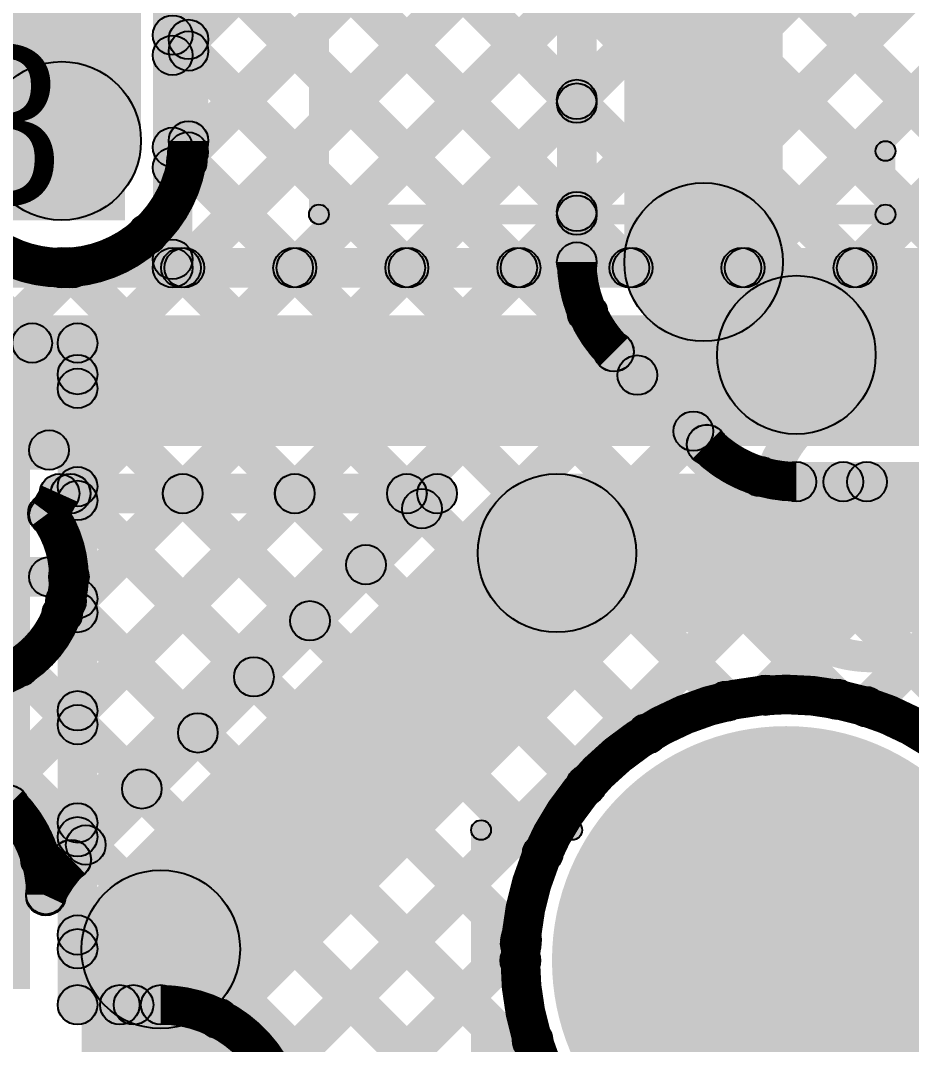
# Model space of a CAD drawing. Header units: millimetres. Extents: x -0.08 to 3.07, y -0.08 to 2.73.
# Drawn here: x 0.9246 to 1.1495, y 0.475 to 0.7334 of the extents above; entities that cross this region are included whole.
import ezdxf

# ---------------------------------------------------------------- set-up
doc = ezdxf.new("R2010")
doc.units = ezdxf.units.MM
doc.header["$MEASUREMENT"] = 0
for name, color, linetype in [('BottomLayer', 5, 'Continuous'), ('BottomSolder', 6, 'Continuous'), ('PadHoleLayer', 156, 'Continuous'), ('TopLayer', 1, 'Continuous'), ('TopOverlay', 2, 'Continuous'), ('TopSolder', 216, 'Continuous'), ('ViaHoleLayer', 16, 'Continuous')]:
    doc.layers.add(name, color=color, linetype=linetype)

# ---------------------------------------------------------------- blocks, each defined once
blk = doc.blocks.new('NZT660A_36')
at = {"layer": 'TopOverlay'}
h = blk.add_hatch(color=2, dxfattribs=at)
edge = h.paths.add_edge_path()
edge.add_arc((-0.13, 0.071), 0.0025, 0, 360)
h = blk.add_hatch(color=2, dxfattribs=at)
edge = h.paths.add_edge_path()
edge.add_arc((-0.13, 0.071), 0.0025, 0, 360)
for points in [[(-0.13, 0.0685), (-0.13, 0.0735), (0.13, 0.0735), (0.13, 0.0685)], [(-0.1325, 0.071), (-0.1275, 0.071), (-0.1275, -0.072), (-0.1325, -0.072)], [(-0.13, -0.0745), (-0.13, -0.0695), (-0.114, -0.0695), (-0.114, -0.0745)]]:
    blk.add_hatch(color=2, dxfattribs=at).paths.add_polyline_path(points)
h = blk.add_hatch(color=2, dxfattribs=at)
edge = h.paths.add_edge_path()
edge.add_arc((-0.13, -0.072), 0.0025, 0, 360)
h = blk.add_hatch(color=2, dxfattribs=at)
edge = h.paths.add_edge_path()
edge.add_arc((-0.13, -0.072), 0.0025, 0, 360)
h = blk.add_hatch(color=2, dxfattribs=at)
edge = h.paths.add_edge_path()
edge.add_arc((-0.114, -0.072), 0.0025, 0, 360)
for centre in [(-0.13, 0.071), (-0.13, 0.071), (-0.13, -0.072), (-0.13, -0.072), (-0.114, -0.072)]:
    blk.add_circle(centre, 0.0025, dxfattribs=at)
blk = doc.blocks.new('SS_12D11L5_74')
at = {"layer": 'BottomLayer'}
h = blk.add_hatch(color=5, dxfattribs=at)
edge = h.paths.add_edge_path()
edge.add_arc((0.18898, -0.1811), 0.05512, 0, 360)
at = {"layer": 'BottomSolder'}
h = blk.add_hatch(color=6, dxfattribs=at)
edge = h.paths.add_edge_path()
edge.add_arc((0.18898, -0.1811), 0.05912, 0, 360)
at = {"layer": 'PadHoleLayer'}
h = blk.add_hatch(color=156, dxfattribs=at)
edge = h.paths.add_edge_path()
edge.add_arc((0.18898, -0.1811), 0.0315, 0, 360)
at = {"layer": 'TopLayer'}
h = blk.add_hatch(color=1, dxfattribs=at)
edge = h.paths.add_edge_path()
edge.add_arc((0.18898, -0.1811), 0.05512, 0, 360)
at = {"layer": 'TopOverlay'}
for points in [[(0.2635, 0.138), (0.2685, 0.138), (0.2685, -0.214), (0.2635, -0.214)], [(0.266, -0.2115), (0.266, -0.2165), (0.243, -0.2165), (0.243, -0.2115)]]:
    blk.add_hatch(color=2, dxfattribs=at).paths.add_polyline_path(points)
h = blk.add_hatch(color=2, dxfattribs=at)
edge = h.paths.add_edge_path()
edge.add_arc((0.243, -0.214), 0.0025, 0, 360)
h = blk.add_hatch(color=2, dxfattribs=at)
edge = h.paths.add_edge_path()
edge.add_arc((0.266, -0.214), 0.0025, 0, 360)
h = blk.add_hatch(color=2, dxfattribs=at)
edge = h.paths.add_edge_path()
edge.add_arc((0.266, -0.214), 0.0025, 0, 360)
at = {"layer": 'TopSolder'}
h = blk.add_hatch(color=216, dxfattribs=at)
edge = h.paths.add_edge_path()
edge.add_arc((0.18898, -0.1811), 0.05912, 0, 360)
at = {"layer": 'TopOverlay'}
for centre in [(0.243, -0.214), (0.266, -0.214), (0.266, -0.214)]:
    blk.add_circle(centre, 0.0025, dxfattribs=at)

msp = doc.modelspace()

# ---------------------------------------------------------------- hatches: boundary and pattern name
at = {"layer": 'BottomLayer'}
for points in [[(0.9695, 0.66746), (0.96242, 0.67454), (1.24142, 0.95354), (1.2485, 0.94646)], [(0.97041, 0.69667), (0.96334, 0.70374), (1.21314, 0.95354), (1.22021, 0.94646)], [(0.97054, 0.72507), (0.96346, 0.73214), (1.18486, 0.95354), (1.19193, 0.94646)], [(0.99778, 0.66746), (0.99071, 0.67454), (1.26446, 0.94829), (1.27154, 0.94122)], [(1.02606, 0.66746), (1.01899, 0.67454), (1.26446, 0.92001), (1.27154, 0.91294)], [(0.955, 0.703), (0.915, 0.703), (0.915, 0.908), (0.955, 0.908)], [(0.96379, 0.89153), (0.97086, 0.89861), (1.19493, 0.67454), (1.18786, 0.66746)], [(0.972, 0.703), (0.962, 0.703), (0.962, 0.89475), (0.972, 0.89475)], [(0.96346, 0.86357), (0.97054, 0.87065), (1.16665, 0.67454), (1.15957, 0.66746)], [(1.05435, 0.66746), (1.04728, 0.67454), (1.22946, 0.85672), (1.23654, 0.84965)], [(0.96346, 0.83529), (0.97054, 0.84236), (1.13836, 0.67454), (1.13129, 0.66746)], [(1.08263, 0.66746), (1.07556, 0.67454), (1.22946, 0.82844), (1.23654, 0.82137)], [(0.96346, 0.80701), (0.97054, 0.81408), (1.11008, 0.67454), (1.10301, 0.66746)], [(1.11092, 0.66746), (1.10385, 0.67454), (1.22946, 0.80015), (1.23654, 0.79308)], [(1.1392, 0.66746), (1.13213, 0.67454), (1.24913, 0.79154), (1.2562, 0.78446)], [(0.96346, 0.77872), (0.97054, 0.78579), (1.08179, 0.67454), (1.07472, 0.66746)], [(0.96346, 0.75044), (0.97054, 0.75751), (1.05351, 0.67454), (1.04644, 0.66746)], [(0.96346, 0.72215), (0.97054, 0.72922), (1.02522, 0.67454), (1.01815, 0.66746)], [(0.96304, 0.69429), (0.97011, 0.70136), (0.99694, 0.67454), (0.98987, 0.66746)], [(0.95313, 0.67592), (0.9602, 0.68299), (0.96866, 0.67454), (0.96158, 0.66746)], [(0.873, 0.666), (0.873, 0.676), (0.935, 0.676), (0.935, 0.666)], [(0.935, 0.666), (0.935, 0.676), (1.507, 0.676), (1.507, 0.666)], [(0.885, 0.626), (1.495, 0.626), (1.495, 0.659), (0.885, 0.659)], [(0.83865, 0.61135), (0.84572, 0.61842), (0.92514, 0.53901), (0.91806, 0.53194)], [(0.93445, 0.609), (0.93445, 0.619), (1.02975, 0.619), (1.02975, 0.609)], [(1.06, 0.579), (1.06, 0.619), (2.26657, 0.619), (2.26657, 0.579)], [(0.92198, 0.53509), (0.91491, 0.54216), (0.99028, 0.61754), (0.99735, 0.61046)], [(0.93329, 0.51812), (0.92622, 0.52519), (1.01856, 0.61754), (1.02563, 0.61046)], [(0.93536, 0.60504), (0.92829, 0.61211), (0.93371, 0.61754), (0.94078, 0.61046)], [(0.93863, 0.58003), (0.93156, 0.5871), (0.96199, 0.61754), (0.96906, 0.61046)], [(0.93373, 0.61046), (0.9408, 0.61754), (0.98704, 0.5713), (0.97997, 0.56423)], [(0.94094, 0.51812), (0.93386, 0.52519), (1.02621, 0.61754), (1.03328, 0.61046)], [(0.96202, 0.61046), (0.96909, 0.61754), (1.00118, 0.58544), (0.99411, 0.57837)], [(0.9903, 0.61046), (0.99737, 0.61754), (1.01533, 0.59958), (1.00825, 0.59251)], [(1.01858, 0.61046), (1.02566, 0.61754), (1.02947, 0.61372), (1.0224, 0.60665)], [(0.97414, 0.48486), (0.94586, 0.51314), (1.04586, 0.61314), (1.07414, 0.58486)], [(0.91, 0.588), (0.91, 0.598), (0.93181, 0.598), (0.93181, 0.588)], [(0.93257, 0.58334), (0.93964, 0.59042), (0.9729, 0.55715), (0.96583, 0.55008)], [(0.92081, 0.56682), (0.92788, 0.57389), (0.95876, 0.54301), (0.95169, 0.53594)], [(0.89315, 0.56619), (0.90022, 0.57326), (0.94462, 0.52887), (0.93754, 0.5218)], [(0.98, 0.453), (0.94, 0.453), (0.94, 0.499), (0.98, 0.499)]]:
    msp.add_hatch(color=5, dxfattribs=at).paths.add_polyline_path(points)
h = msp.add_hatch(color=5, dxfattribs=at)
edge = h.paths.add_edge_path()
edge.add_arc((0.967, 0.72861), 0.005, 0, 360)
h = msp.add_hatch(color=5, dxfattribs=at)
edge = h.paths.add_edge_path()
edge.add_arc((0.967, 0.72569), 0.005, 0, 360)
h = msp.add_hatch(color=5, dxfattribs=at)
edge = h.paths.add_edge_path()
edge.add_arc((0.935, 0.703), 0.02, 0, 360)
h = msp.add_hatch(color=5, dxfattribs=at)
edge = h.paths.add_edge_path()
edge.add_arc((0.935, 0.703), 0.01181, 0, 360)
h = msp.add_hatch(color=5, dxfattribs=at)
edge = h.paths.add_edge_path()
edge.add_arc((0.967, 0.703), 0.005, 0, 360)
h = msp.add_hatch(color=5, dxfattribs=at)
edge = h.paths.add_edge_path()
edge.add_arc((0.967, 0.703), 0.005, 0, 360)
h = msp.add_hatch(color=5, dxfattribs=at)
edge = h.paths.add_edge_path()
edge.add_arc((0.96688, 0.7002), 0.005, 0, 360)
h = msp.add_hatch(color=5, dxfattribs=at)
edge = h.paths.add_edge_path()
edge.add_arc((0.96658, 0.69783), 0.005, 0, 360)
h = msp.add_hatch(color=5, dxfattribs=at)
edge = h.paths.add_edge_path()
edge.add_arc((0.95667, 0.67945), 0.005, 0, 360)
h = msp.add_hatch(color=5, dxfattribs=at)
edge = h.paths.add_edge_path()
edge.add_arc((0.935, 0.671), 0.005, 0, 360)
h = msp.add_hatch(color=5, dxfattribs=at)
edge = h.paths.add_edge_path()
edge.add_arc((0.935, 0.671), 0.005, 0, 360)
h = msp.add_hatch(color=5, dxfattribs=at)
edge = h.paths.add_edge_path()
edge.add_arc((0.935, 0.671), 0.005, 0, 360)
h = msp.add_hatch(color=5, dxfattribs=at)
edge = h.paths.add_edge_path()
edge.add_arc((0.935, 0.671), 0.005, 0, 360)
h = msp.add_hatch(color=5, dxfattribs=at)
edge = h.paths.add_edge_path()
edge.add_arc((0.96512, 0.671), 0.005, 0, 360)
h = msp.add_hatch(color=5, dxfattribs=at)
edge = h.paths.add_edge_path()
edge.add_arc((0.96596, 0.671), 0.005, 0, 360)
h = msp.add_hatch(color=5, dxfattribs=at)
edge = h.paths.add_edge_path()
edge.add_arc((0.9934, 0.671), 0.005, 0, 360)
h = msp.add_hatch(color=5, dxfattribs=at)
edge = h.paths.add_edge_path()
edge.add_arc((0.99424, 0.671), 0.005, 0, 360)
h = msp.add_hatch(color=5, dxfattribs=at)
edge = h.paths.add_edge_path()
edge.add_arc((1.02169, 0.671), 0.005, 0, 360)
h = msp.add_hatch(color=5, dxfattribs=at)
edge = h.paths.add_edge_path()
edge.add_arc((1.02253, 0.671), 0.005, 0, 360)
h = msp.add_hatch(color=5, dxfattribs=at)
edge = h.paths.add_edge_path()
edge.add_arc((1.04997, 0.671), 0.005, 0, 360)
h = msp.add_hatch(color=5, dxfattribs=at)
edge = h.paths.add_edge_path()
edge.add_arc((1.05081, 0.671), 0.005, 0, 360)
h = msp.add_hatch(color=5, dxfattribs=at)
edge = h.paths.add_edge_path()
edge.add_arc((1.07826, 0.671), 0.005, 0, 360)
h = msp.add_hatch(color=5, dxfattribs=at)
edge = h.paths.add_edge_path()
edge.add_arc((1.0791, 0.671), 0.005, 0, 360)
h = msp.add_hatch(color=5, dxfattribs=at)
edge = h.paths.add_edge_path()
edge.add_arc((1.10654, 0.671), 0.005, 0, 360)
h = msp.add_hatch(color=5, dxfattribs=at)
edge = h.paths.add_edge_path()
edge.add_arc((1.10738, 0.671), 0.005, 0, 360)
h = msp.add_hatch(color=5, dxfattribs=at)
edge = h.paths.add_edge_path()
edge.add_arc((1.13483, 0.671), 0.005, 0, 360)
h = msp.add_hatch(color=5, dxfattribs=at)
edge = h.paths.add_edge_path()
edge.add_arc((1.13567, 0.671), 0.005, 0, 360)
h = msp.add_hatch(color=5, dxfattribs=at)
edge = h.paths.add_edge_path()
edge.add_arc((0.93445, 0.614), 0.005, 0, 360)
h = msp.add_hatch(color=5, dxfattribs=at)
edge = h.paths.add_edge_path()
edge.add_arc((0.93445, 0.614), 0.005, 0, 360)
h = msp.add_hatch(color=5, dxfattribs=at)
edge = h.paths.add_edge_path()
edge.add_arc((0.93724, 0.614), 0.005, 0, 360)
h = msp.add_hatch(color=5, dxfattribs=at)
edge = h.paths.add_edge_path()
edge.add_arc((0.93727, 0.614), 0.005, 0, 360)
h = msp.add_hatch(color=5, dxfattribs=at)
edge = h.paths.add_edge_path()
edge.add_arc((0.96553, 0.614), 0.005, 0, 360)
h = msp.add_hatch(color=5, dxfattribs=at)
edge = h.paths.add_edge_path()
edge.add_arc((0.96555, 0.614), 0.005, 0, 360)
h = msp.add_hatch(color=5, dxfattribs=at)
edge = h.paths.add_edge_path()
edge.add_arc((0.99381, 0.614), 0.005, 0, 360)
h = msp.add_hatch(color=5, dxfattribs=at)
edge = h.paths.add_edge_path()
edge.add_arc((0.99384, 0.614), 0.005, 0, 360)
h = msp.add_hatch(color=5, dxfattribs=at)
edge = h.paths.add_edge_path()
edge.add_arc((1.0221, 0.614), 0.005, 0, 360)
h = msp.add_hatch(color=5, dxfattribs=at)
edge = h.paths.add_edge_path()
edge.add_arc((1.02212, 0.614), 0.005, 0, 360)
h = msp.add_hatch(color=5, dxfattribs=at)
edge = h.paths.add_edge_path()
edge.add_arc((1.02975, 0.614), 0.005, 0, 360)
h = msp.add_hatch(color=5, dxfattribs=at)
edge = h.paths.add_edge_path()
edge.add_arc((1.02975, 0.614), 0.005, 0, 360)
h = msp.add_hatch(color=5, dxfattribs=at)
edge = h.paths.add_edge_path()
edge.add_arc((1.06, 0.599), 0.02, 0, 360)
h = msp.add_hatch(color=5, dxfattribs=at)
edge = h.paths.add_edge_path()
edge.add_arc((1.06, 0.599), 0.02, 0, 360)
h = msp.add_hatch(color=5, dxfattribs=at)
edge = h.paths.add_edge_path()
edge.add_arc((1.02593, 0.61019), 0.005, 0, 360)
h = msp.add_hatch(color=5, dxfattribs=at)
edge = h.paths.add_edge_path()
edge.add_arc((0.93151, 0.609), 0.005, 0, 360)
h = msp.add_hatch(color=5, dxfattribs=at)
edge = h.paths.add_edge_path()
edge.add_arc((0.93151, 0.609), 0.005, 0, 360)
h = msp.add_hatch(color=5, dxfattribs=at)
edge = h.paths.add_edge_path()
edge.add_arc((0.93182, 0.60858), 0.005, 0, 360)
h = msp.add_hatch(color=5, dxfattribs=at)
edge = h.paths.add_edge_path()
edge.add_arc((1.01179, 0.59605), 0.005, 0, 360)
h = msp.add_hatch(color=5, dxfattribs=at)
edge = h.paths.add_edge_path()
edge.add_arc((0.93181, 0.593), 0.005, 0, 360)
h = msp.add_hatch(color=5, dxfattribs=at)
edge = h.paths.add_edge_path()
edge.add_arc((0.93681, 0.593), 0.005, 0, 360)
h = msp.add_hatch(color=5, dxfattribs=at)
edge = h.paths.add_edge_path()
edge.add_arc((0.93681, 0.593), 0.005, 0, 360)
h = msp.add_hatch(color=5, dxfattribs=at)
edge = h.paths.add_edge_path()
edge.add_arc((0.9361, 0.58688), 0.005, 0, 360)
h = msp.add_hatch(color=5, dxfattribs=at)
edge = h.paths.add_edge_path()
edge.add_arc((0.9351, 0.58357), 0.005, 0, 360)
h = msp.add_hatch(color=5, dxfattribs=at)
edge = h.paths.add_edge_path()
edge.add_arc((0.99765, 0.5819), 0.005, 0, 360)
h = msp.add_hatch(color=5, dxfattribs=at)
edge = h.paths.add_edge_path()
edge.add_arc((0.92435, 0.57035), 0.005, 0, 360)
h = msp.add_hatch(color=5, dxfattribs=at)
edge = h.paths.add_edge_path()
edge.add_arc((0.98351, 0.56776), 0.005, 0, 360)
h = msp.add_hatch(color=5, dxfattribs=at)
edge = h.paths.add_edge_path()
edge.add_arc((0.96936, 0.55362), 0.005, 0, 360)
h = msp.add_hatch(color=5, dxfattribs=at)
edge = h.paths.add_edge_path()
edge.add_arc((0.95522, 0.53948), 0.005, 0, 360)
h = msp.add_hatch(color=5, dxfattribs=at)
edge = h.paths.add_edge_path()
edge.add_arc((0.9216, 0.53547), 0.005, 0, 360)
h = msp.add_hatch(color=5, dxfattribs=at)
edge = h.paths.add_edge_path()
edge.add_arc((0.9216, 0.53547), 0.005, 0, 360)
h = msp.add_hatch(color=5, dxfattribs=at)
edge = h.paths.add_edge_path()
edge.add_arc((0.92163, 0.53544), 0.005, 0, 360)
h = msp.add_hatch(color=5, dxfattribs=at)
edge = h.paths.add_edge_path()
edge.add_arc((0.94108, 0.52533), 0.005, 0, 360)
h = msp.add_hatch(color=5, dxfattribs=at)
edge = h.paths.add_edge_path()
edge.add_arc((0.92975, 0.52166), 0.005, 0, 360)
h = msp.add_hatch(color=5, dxfattribs=at)
edge = h.paths.add_edge_path()
edge.add_arc((0.93737, 0.52163), 0.005, 0, 360)
h = msp.add_hatch(color=5, dxfattribs=at)
edge = h.paths.add_edge_path()
edge.add_arc((0.9374, 0.52166), 0.005, 0, 360)
h = msp.add_hatch(color=5, dxfattribs=at)
edge = h.paths.add_edge_path()
edge.add_arc((0.9374, 0.52166), 0.005, 0, 360)
h = msp.add_hatch(color=5, dxfattribs=at)
edge = h.paths.add_edge_path()
edge.add_arc((0.931, 0.51282), 0.005, 0, 360)
h = msp.add_hatch(color=5, dxfattribs=at)
edge = h.paths.add_edge_path()
edge.add_arc((0.931, 0.51282), 0.005, 0, 360)
h = msp.add_hatch(color=5, dxfattribs=at)
edge = h.paths.add_edge_path()
edge.add_arc((0.931, 0.51253), 0.005, 0, 360)
h = msp.add_hatch(color=5, dxfattribs=at)
edge = h.paths.add_edge_path()
edge.add_arc((0.931, 0.51253), 0.005, 0, 360)
h = msp.add_hatch(color=5, dxfattribs=at)
edge = h.paths.add_edge_path()
edge.add_arc((0.96, 0.499), 0.02, 0, 360)
h = msp.add_hatch(color=5, dxfattribs=at)
edge = h.paths.add_edge_path()
edge.add_arc((0.96, 0.499), 0.02, 0, 360)
at = {"layer": 'TopLayer'}
for points in [[(0.96654, 0.69279), (0.95946, 0.69986), (1.06146, 0.80186), (1.06854, 0.79479)], [(1.07, 0.67243), (1.06, 0.67243), (1.06, 0.791), (1.07, 0.791)], [(1.117, 0.67243), (1.077, 0.67243), (1.077, 0.791), (1.117, 0.791)], [(0.99671, 0.77376), (1.00378, 0.78083), (1.06854, 0.71608), (1.06146, 0.70901)], [(0.94254, 0.6405), (0.93546, 0.64758), (1.06146, 0.77358), (1.06854, 0.7665)], [(0.99671, 0.74548), (1.00378, 0.75255), (1.06854, 0.68779), (1.06146, 0.68072)], [(0.94254, 0.61222), (0.93546, 0.61929), (1.06146, 0.74529), (1.06854, 0.73822)], [(0.96654, 0.72107), (0.95946, 0.72814), (0.97333, 0.74201), (0.9804, 0.73494)], [(0.97896, 0.73494), (0.98604, 0.74201), (1.24549, 0.48255), (1.23842, 0.47548)], [(0.968, 0.671), (0.958, 0.671), (0.958, 0.73847), (0.968, 0.73847)], [(0.672, 0.683), (0.951, 0.683), (0.951, 0.732), (0.672, 0.732)], [(0.95946, 0.72615), (0.96654, 0.73322), (1.13412, 0.56564), (1.12705, 0.55857)], [(0.94254, 0.58394), (0.93546, 0.59101), (1.06146, 0.71701), (1.06854, 0.70994)], [(0.95946, 0.69787), (0.96654, 0.70494), (1.10633, 0.56515), (1.09926, 0.55807)], [(0.94254, 0.55565), (0.93546, 0.56272), (1.06146, 0.68872), (1.06854, 0.68165)], [(1.08286, 0.65829), (1.11114, 0.68657), (1.13457, 0.66314), (1.10629, 0.63486)], [(0.861, 0.666), (0.861, 0.676), (0.963, 0.676), (0.963, 0.666)], [(0.90502, 0.66746), (0.91209, 0.67454), (0.93109, 0.65554), (0.92402, 0.64846)], [(0.92221, 0.64846), (0.91514, 0.65554), (0.93414, 0.67454), (0.94121, 0.66746)], [(0.9333, 0.66746), (0.94037, 0.67454), (1.07092, 0.54398), (1.06385, 0.53691)], [(0.95946, 0.66958), (0.96654, 0.67666), (1.08626, 0.55693), (1.07919, 0.54986)], [(1.12043, 0.629), (1.12043, 0.669), (1.28, 0.669), (1.28, 0.629)], [(0.94254, 0.52737), (0.93546, 0.53444), (1.06415, 0.66313), (1.07122, 0.65606)], [(0.864, 0.647), (0.864, 0.657), (0.939, 0.657), (0.939, 0.647)], [(0.944, 0.485), (0.934, 0.485), (0.934, 0.652), (0.944, 0.652)], [(1.07086, 0.64624), (1.07794, 0.65331), (1.10131, 0.62994), (1.09424, 0.62286)], [(0.94254, 0.49908), (0.93546, 0.50615), (1.07674, 0.64743), (1.08381, 0.64036)], [(0.93546, 0.63702), (0.94254, 0.64409), (1.05993, 0.52669), (1.05286, 0.51962)], [(0.609, 0.489), (0.927, 0.489), (0.927, 0.64), (0.609, 0.64)], [(0.9532, 0.48146), (0.94613, 0.48854), (1.09089, 0.63329), (1.09796, 0.62622)], [(0.91, 0.62), (0.91, 0.63), (0.93181, 0.63), (0.93181, 0.62)], [(0.97802, 0.478), (0.97095, 0.48507), (1.10775, 0.62187), (1.11482, 0.6148)], [(0.99213, 0.46383), (0.98506, 0.4709), (1.1347, 0.62054), (1.14177, 0.61346)], [(1.11617, 0.55958), (1.1091, 0.56665), (1.16298, 0.62054), (1.17005, 0.61346)], [(1.12043, 0.612), (1.12043, 0.622), (1.26675, 0.622), (1.26675, 0.612)], [(1.12872, 0.61346), (1.13579, 0.62054), (1.24438, 0.51195), (1.23731, 0.50488)], [(1.14156, 0.55669), (1.13449, 0.56376), (1.19127, 0.62054), (1.19834, 0.61346)], [(0.93546, 0.60873), (0.94254, 0.6158), (1.05441, 0.50393), (1.04734, 0.49686)], [(0.91, 0.588), (0.91, 0.598), (0.93181, 0.598), (0.93181, 0.588)], [(0.93546, 0.58045), (0.94254, 0.58752), (1.0625, 0.46755), (1.05543, 0.46048)], [(0.93546, 0.55216), (0.94254, 0.55923), (1.31423, 0.18754), (1.30716, 0.18046)], [(0.93546, 0.52388), (0.94254, 0.53095), (1.28595, 0.18754), (1.27888, 0.18046)], [(0.99254, 0.43595), (0.98547, 0.44302), (1.04741, 0.50496), (1.05448, 0.49789)], [(0.93546, 0.49559), (0.94254, 0.50267), (0.95667, 0.48854), (0.94959, 0.48146)], [(0.939, 0.48), (0.939, 0.49), (0.96, 0.49), (0.96, 0.48)], [(0.99692, 0.41205), (0.98985, 0.41912), (1.05031, 0.47958), (1.05738, 0.47251)]]:
    msp.add_hatch(color=1, dxfattribs=at).paths.add_polyline_path(points)
h = msp.add_hatch(color=1, dxfattribs=at)
edge = h.paths.add_edge_path()
edge.add_arc((0.963, 0.72969), 0.005, 0, 360)
h = msp.add_hatch(color=1, dxfattribs=at)
edge = h.paths.add_edge_path()
edge.add_arc((0.963, 0.72461), 0.005, 0, 360)
h = msp.add_hatch(color=1, dxfattribs=at)
edge = h.paths.add_edge_path()
edge.add_arc((1.065, 0.71347), 0.005, 0, 360)
h = msp.add_hatch(color=1, dxfattribs=at)
edge = h.paths.add_edge_path()
edge.add_arc((1.065, 0.71254), 0.005, 0, 360)
h = msp.add_hatch(color=1, dxfattribs=at)
edge = h.paths.add_edge_path()
edge.add_arc((0.935, 0.703), 0.01181, 0, 360)
h = msp.add_hatch(color=1, dxfattribs=at)
edge = h.paths.add_edge_path()
edge.add_arc((0.963, 0.7014), 0.005, 0, 360)
h = msp.add_hatch(color=1, dxfattribs=at)
edge = h.paths.add_edge_path()
edge.add_arc((0.963, 0.69632), 0.005, 0, 360)
h = msp.add_hatch(color=1, dxfattribs=at)
edge = h.paths.add_edge_path()
edge.add_arc((1.065, 0.68519), 0.005, 0, 360)
h = msp.add_hatch(color=1, dxfattribs=at)
edge = h.paths.add_edge_path()
edge.add_arc((1.097, 0.67243), 0.02, 0, 360)
h = msp.add_hatch(color=1, dxfattribs=at)
edge = h.paths.add_edge_path()
edge.add_arc((1.097, 0.67243), 0.02, 0, 360)
h = msp.add_hatch(color=1, dxfattribs=at)
edge = h.paths.add_edge_path()
edge.add_arc((1.065, 0.68426), 0.005, 0, 360)
h = msp.add_hatch(color=1, dxfattribs=at)
edge = h.paths.add_edge_path()
edge.add_arc((0.963, 0.67312), 0.005, 0, 360)
h = msp.add_hatch(color=1, dxfattribs=at)
edge = h.paths.add_edge_path()
edge.add_arc((1.065, 0.67243), 0.005, 0, 360)
h = msp.add_hatch(color=1, dxfattribs=at)
edge = h.paths.add_edge_path()
edge.add_arc((1.065, 0.67243), 0.005, 0, 360)
h = msp.add_hatch(color=1, dxfattribs=at)
edge = h.paths.add_edge_path()
edge.add_arc((1.065, 0.67243), 0.005, 0, 360)
h = msp.add_hatch(color=1, dxfattribs=at)
edge = h.paths.add_edge_path()
edge.add_arc((0.93684, 0.671), 0.005, 0, 360)
h = msp.add_hatch(color=1, dxfattribs=at)
edge = h.paths.add_edge_path()
edge.add_arc((0.93768, 0.671), 0.005, 0, 360)
h = msp.add_hatch(color=1, dxfattribs=at)
edge = h.paths.add_edge_path()
edge.add_arc((0.963, 0.671), 0.005, 0, 360)
h = msp.add_hatch(color=1, dxfattribs=at)
edge = h.paths.add_edge_path()
edge.add_arc((0.963, 0.671), 0.005, 0, 360)
h = msp.add_hatch(color=1, dxfattribs=at)
edge = h.paths.add_edge_path()
edge.add_arc((1.12043, 0.649), 0.02, 0, 360)
h = msp.add_hatch(color=1, dxfattribs=at)
edge = h.paths.add_edge_path()
edge.add_arc((1.12043, 0.649), 0.02, 0, 360)
h = msp.add_hatch(color=1, dxfattribs=at)
edge = h.paths.add_edge_path()
edge.add_arc((1.06769, 0.65959), 0.005, 0, 360)
h = msp.add_hatch(color=1, dxfattribs=at)
edge = h.paths.add_edge_path()
edge.add_arc((0.92755, 0.652), 0.005, 0, 360)
h = msp.add_hatch(color=1, dxfattribs=at)
edge = h.paths.add_edge_path()
edge.add_arc((0.939, 0.652), 0.005, 0, 360)
h = msp.add_hatch(color=1, dxfattribs=at)
edge = h.paths.add_edge_path()
edge.add_arc((0.939, 0.652), 0.005, 0, 360)
h = msp.add_hatch(color=1, dxfattribs=at)
edge = h.paths.add_edge_path()
edge.add_arc((1.07437, 0.6498), 0.005, 0, 360)
h = msp.add_hatch(color=1, dxfattribs=at)
edge = h.paths.add_edge_path()
edge.add_arc((1.0744, 0.64978), 0.005, 0, 360)
h = msp.add_hatch(color=1, dxfattribs=at)
edge = h.paths.add_edge_path()
edge.add_arc((1.0744, 0.64978), 0.005, 0, 360)
h = msp.add_hatch(color=1, dxfattribs=at)
edge = h.paths.add_edge_path()
edge.add_arc((0.939, 0.64404), 0.005, 0, 360)
h = msp.add_hatch(color=1, dxfattribs=at)
edge = h.paths.add_edge_path()
edge.add_arc((1.08028, 0.6439), 0.005, 0, 360)
h = msp.add_hatch(color=1, dxfattribs=at)
edge = h.paths.add_edge_path()
edge.add_arc((0.939, 0.64055), 0.005, 0, 360)
h = msp.add_hatch(color=1, dxfattribs=at)
edge = h.paths.add_edge_path()
edge.add_arc((1.09442, 0.62976), 0.005, 0, 360)
h = msp.add_hatch(color=1, dxfattribs=at)
edge = h.paths.add_edge_path()
edge.add_arc((1.09778, 0.6264), 0.005, 0, 360)
h = msp.add_hatch(color=1, dxfattribs=at)
edge = h.paths.add_edge_path()
edge.add_arc((1.09778, 0.6264), 0.005, 0, 360)
h = msp.add_hatch(color=1, dxfattribs=at)
edge = h.paths.add_edge_path()
edge.add_arc((1.0978, 0.62637), 0.005, 0, 360)
h = msp.add_hatch(color=1, dxfattribs=at)
edge = h.paths.add_edge_path()
edge.add_arc((0.93181, 0.625), 0.005, 0, 360)
h = msp.add_hatch(color=1, dxfattribs=at)
edge = h.paths.add_edge_path()
edge.add_arc((1.11129, 0.61833), 0.005, 0, 360)
h = msp.add_hatch(color=1, dxfattribs=at)
edge = h.paths.add_edge_path()
edge.add_arc((0.939, 0.61576), 0.005, 0, 360)
h = msp.add_hatch(color=1, dxfattribs=at)
edge = h.paths.add_edge_path()
edge.add_arc((1.12043, 0.617), 0.005, 0, 360)
h = msp.add_hatch(color=1, dxfattribs=at)
edge = h.paths.add_edge_path()
edge.add_arc((1.12043, 0.617), 0.005, 0, 360)
h = msp.add_hatch(color=1, dxfattribs=at)
edge = h.paths.add_edge_path()
edge.add_arc((1.12043, 0.617), 0.005, 0, 360)
h = msp.add_hatch(color=1, dxfattribs=at)
edge = h.paths.add_edge_path()
edge.add_arc((1.13226, 0.617), 0.005, 0, 360)
h = msp.add_hatch(color=1, dxfattribs=at)
edge = h.paths.add_edge_path()
edge.add_arc((1.13823, 0.617), 0.005, 0, 360)
h = msp.add_hatch(color=1, dxfattribs=at)
edge = h.paths.add_edge_path()
edge.add_arc((0.939, 0.61227), 0.005, 0, 360)
h = msp.add_hatch(color=1, dxfattribs=at)
edge = h.paths.add_edge_path()
edge.add_arc((0.93181, 0.593), 0.005, 0, 360)
h = msp.add_hatch(color=1, dxfattribs=at)
edge = h.paths.add_edge_path()
edge.add_arc((0.939, 0.58747), 0.005, 0, 360)
h = msp.add_hatch(color=1, dxfattribs=at)
edge = h.paths.add_edge_path()
edge.add_arc((0.939, 0.58398), 0.005, 0, 360)
h = msp.add_hatch(color=1, dxfattribs=at)
edge = h.paths.add_edge_path()
edge.add_arc((1.10279, 0.56161), 0.005, 0, 360)
h = msp.add_hatch(color=1, dxfattribs=at)
edge = h.paths.add_edge_path()
edge.add_arc((1.11264, 0.56312), 0.005, 0, 360)
h = msp.add_hatch(color=1, dxfattribs=at)
edge = h.paths.add_edge_path()
edge.add_arc((1.13058, 0.56211), 0.005, 0, 360)
h = msp.add_hatch(color=1, dxfattribs=at)
edge = h.paths.add_edge_path()
edge.add_arc((0.939, 0.55919), 0.005, 0, 360)
h = msp.add_hatch(color=1, dxfattribs=at)
edge = h.paths.add_edge_path()
edge.add_arc((1.13803, 0.56022), 0.005, 0, 360)
h = msp.add_hatch(color=1, dxfattribs=at)
edge = h.paths.add_edge_path()
edge.add_arc((0.939, 0.5557), 0.005, 0, 360)
h = msp.add_hatch(color=1, dxfattribs=at)
edge = h.paths.add_edge_path()
edge.add_arc((1.08273, 0.55339), 0.005, 0, 360)
h = msp.add_hatch(color=1, dxfattribs=at)
edge = h.paths.add_edge_path()
edge.add_arc((1.06739, 0.54045), 0.005, 0, 360)
h = msp.add_hatch(color=1, dxfattribs=at)
edge = h.paths.add_edge_path()
edge.add_arc((0.939, 0.5309), 0.005, 0, 360)
h = msp.add_hatch(color=1, dxfattribs=at)
edge = h.paths.add_edge_path()
edge.add_arc((0.939, 0.52741), 0.005, 0, 360)
h = msp.add_hatch(color=1, dxfattribs=at)
edge = h.paths.add_edge_path()
edge.add_arc((1.05639, 0.52316), 0.005, 0, 360)
h = msp.add_hatch(color=1, dxfattribs=at)
edge = h.paths.add_edge_path()
edge.add_arc((0.939, 0.50262), 0.005, 0, 360)
h = msp.add_hatch(color=1, dxfattribs=at)
edge = h.paths.add_edge_path()
edge.add_arc((0.939, 0.49913), 0.005, 0, 360)
h = msp.add_hatch(color=1, dxfattribs=at)
edge = h.paths.add_edge_path()
edge.add_arc((1.05087, 0.50039), 0.005, 0, 360)
h = msp.add_hatch(color=1, dxfattribs=at)
edge = h.paths.add_edge_path()
edge.add_arc((1.05095, 0.50143), 0.005, 0, 360)
h = msp.add_hatch(color=1, dxfattribs=at)
edge = h.paths.add_edge_path()
edge.add_arc((1.05074, 0.4962), 0.005, 0, 360)
h = msp.add_hatch(color=1, dxfattribs=at)
edge = h.paths.add_edge_path()
edge.add_arc((0.939, 0.485), 0.005, 0, 360)
h = msp.add_hatch(color=1, dxfattribs=at)
edge = h.paths.add_edge_path()
edge.add_arc((0.939, 0.485), 0.005, 0, 360)
h = msp.add_hatch(color=1, dxfattribs=at)
edge = h.paths.add_edge_path()
edge.add_arc((0.94967, 0.485), 0.005, 0, 360)
h = msp.add_hatch(color=1, dxfattribs=at)
edge = h.paths.add_edge_path()
edge.add_arc((0.95313, 0.485), 0.005, 0, 360)
h = msp.add_hatch(color=1, dxfattribs=at)
edge = h.paths.add_edge_path()
edge.add_arc((0.96, 0.485), 0.005, 0, 360)
h = msp.add_hatch(color=1, dxfattribs=at)
edge = h.paths.add_edge_path()
edge.add_arc((0.96, 0.485), 0.005, 0, 360)
h = msp.add_hatch(color=1, dxfattribs=at)
edge = h.paths.add_edge_path()
edge.add_arc((0.97448, 0.48153), 0.005, 0, 360)
h = msp.add_hatch(color=1, dxfattribs=at)
edge = h.paths.add_edge_path()
edge.add_arc((1.05384, 0.47604), 0.005, 0, 360)
at = {"layer": 'ViaHoleLayer'}
h = msp.add_hatch(color=16, dxfattribs=at)
edge = h.paths.add_edge_path()
edge.add_arc((0.935, 0.703), 0.00591, 0, 360)

# ---------------------------------------------------------------- linework, layer by layer
at = {"layer": 'BottomLayer', "const_width": 0.01}
for points in [[(0.935, 0.671, -0.414214), (0.903, 0.703)], [(0.967, 0.703, -0.414214), (0.935, 0.671)], [(0.93445, 0.614, -0.05423), (0.93151, 0.609)], [(0.93681, 0.593, -1.384482), (0.88849, 0.609)], [(0.93151, 0.609, -0.161243), (0.93681, 0.593)], [(0.9216, 0.53547, -0.199231), (0.931, 0.51282)], [(0.92163, 0.53544, -0.198912), (0.931, 0.51282)], [(0.931, 0.51253, -0.087763), (0.9374, 0.52166)], [(0.931, 0.51253, -0.087454), (0.93737, 0.52163)]]:
    msp.add_lwpolyline(points, format="xyb", dxfattribs=at)
at = {"layer": 'BottomLayer'}
for centre, radius in [((0.967, 0.72861), 0.005), ((0.967, 0.72569), 0.005), ((0.935, 0.703), 0.02), ((0.967, 0.703), 0.005), ((0.967, 0.703), 0.005), ((0.96688, 0.7002), 0.005), ((0.96658, 0.69783), 0.005), ((0.95667, 0.67945), 0.005), ((0.935, 0.671), 0.005), ((0.935, 0.671), 0.005), ((0.935, 0.671), 0.005), ((0.935, 0.671), 0.005), ((0.96512, 0.671), 0.005), ((0.96596, 0.671), 0.005), ((0.9934, 0.671), 0.005), ((0.99424, 0.671), 0.005), ((1.02169, 0.671), 0.005), ((1.02253, 0.671), 0.005), ((1.04997, 0.671), 0.005), ((1.05081, 0.671), 0.005), ((1.07826, 0.671), 0.005), ((1.0791, 0.671), 0.005), ((1.10654, 0.671), 0.005), ((1.10738, 0.671), 0.005), ((1.13483, 0.671), 0.005), ((1.13567, 0.671), 0.005), ((0.93445, 0.614), 0.005), ((0.93445, 0.614), 0.005), ((0.93724, 0.614), 0.005), ((0.93727, 0.614), 0.005), ((0.96553, 0.614), 0.005), ((0.96555, 0.614), 0.005), ((0.99381, 0.614), 0.005), ((0.99384, 0.614), 0.005), ((1.0221, 0.614), 0.005), ((1.02212, 0.614), 0.005), ((1.02975, 0.614), 0.005), ((1.02975, 0.614), 0.005), ((1.06, 0.599), 0.02), ((1.06, 0.599), 0.02), ((1.02593, 0.61019), 0.005), ((0.93151, 0.609), 0.005), ((0.93151, 0.609), 0.005), ((0.93182, 0.60858), 0.005), ((1.01179, 0.59605), 0.005), ((0.93181, 0.593), 0.005), ((0.93681, 0.593), 0.005), ((0.93681, 0.593), 0.005), ((0.9361, 0.58688), 0.005), ((0.9351, 0.58357), 0.005), ((0.99765, 0.5819), 0.005), ((0.92435, 0.57035), 0.005), ((0.98351, 0.56776), 0.005), ((0.96936, 0.55362), 0.005), ((0.95522, 0.53948), 0.005), ((0.9216, 0.53547), 0.005), ((0.9216, 0.53547), 0.005), ((0.92163, 0.53544), 0.005), ((0.94108, 0.52533), 0.005), ((0.92975, 0.52166), 0.005), ((0.93737, 0.52163), 0.005), ((0.9374, 0.52166), 0.005), ((0.9374, 0.52166), 0.005), ((0.931, 0.51282), 0.005), ((0.931, 0.51282), 0.005), ((0.931, 0.51253), 0.005), ((0.931, 0.51253), 0.005), ((0.96, 0.499), 0.02), ((0.96, 0.499), 0.02)]:
    msp.add_circle(centre, radius, dxfattribs=at)
at = {"layer": 'TopLayer', "const_width": 0.01}
for points in [[(1.07437, 0.6498, -0.198912), (1.065, 0.67243)], [(1.0744, 0.64978, -0.199231), (1.065, 0.67243)], [(1.12043, 0.617, -0.199231), (1.09778, 0.6264)], [(1.12043, 0.617, -0.198912), (1.0978, 0.62637)], [(0.96, 0.485, -0.414214), (0.992, 0.453)]]:
    msp.add_lwpolyline(points, format="xyb", dxfattribs=at)
msp.add_lwpolyline([(1.18498, 0.4962, 1), (1.05074, 0.4962, 1)], format="xyb", close=True, dxfattribs=at)
at = {"layer": 'TopLayer'}
for centre, radius in [((0.963, 0.72969), 0.005), ((0.963, 0.72461), 0.005), ((1.065, 0.71347), 0.005), ((1.065, 0.71254), 0.005), ((0.963, 0.7014), 0.005), ((0.963, 0.69632), 0.005), ((1.065, 0.68519), 0.005), ((1.097, 0.67243), 0.02), ((1.097, 0.67243), 0.02), ((1.065, 0.68426), 0.005), ((0.963, 0.67312), 0.005), ((1.065, 0.67243), 0.005), ((1.065, 0.67243), 0.005), ((1.065, 0.67243), 0.005), ((0.93684, 0.671), 0.005), ((0.93768, 0.671), 0.005), ((0.963, 0.671), 0.005), ((0.963, 0.671), 0.005), ((1.12043, 0.649), 0.02), ((1.12043, 0.649), 0.02), ((1.06769, 0.65959), 0.005), ((0.92755, 0.652), 0.005), ((0.939, 0.652), 0.005), ((0.939, 0.652), 0.005), ((1.07437, 0.6498), 0.005), ((1.0744, 0.64978), 0.005), ((1.0744, 0.64978), 0.005), ((0.939, 0.64404), 0.005), ((1.08028, 0.6439), 0.005), ((0.939, 0.64055), 0.005), ((1.09442, 0.62976), 0.005), ((1.09778, 0.6264), 0.005), ((1.09778, 0.6264), 0.005), ((1.0978, 0.62637), 0.005), ((0.93181, 0.625), 0.005), ((1.11129, 0.61833), 0.005), ((0.939, 0.61576), 0.005), ((1.12043, 0.617), 0.005), ((1.12043, 0.617), 0.005), ((1.12043, 0.617), 0.005), ((1.13226, 0.617), 0.005), ((1.13823, 0.617), 0.005), ((0.939, 0.61227), 0.005), ((0.93181, 0.593), 0.005), ((0.939, 0.58747), 0.005), ((0.939, 0.58398), 0.005), ((1.10279, 0.56161), 0.005), ((1.11264, 0.56312), 0.005), ((1.13058, 0.56211), 0.005), ((0.939, 0.55919), 0.005), ((1.13803, 0.56022), 0.005), ((0.939, 0.5557), 0.005), ((1.08273, 0.55339), 0.005), ((1.06739, 0.54045), 0.005), ((0.939, 0.5309), 0.005), ((0.939, 0.52741), 0.005), ((1.05639, 0.52316), 0.005), ((0.939, 0.50262), 0.005), ((0.939, 0.49913), 0.005), ((1.05087, 0.50039), 0.005), ((1.05095, 0.50143), 0.005), ((1.05074, 0.4962), 0.005), ((0.939, 0.485), 0.005), ((0.939, 0.485), 0.005), ((0.94967, 0.485), 0.005), ((0.95313, 0.485), 0.005), ((0.96, 0.485), 0.005), ((0.96, 0.485), 0.005), ((0.97448, 0.48153), 0.005), ((1.05384, 0.47604), 0.005)]:
    msp.add_circle(centre, radius, dxfattribs=at)

# ---------------------------------------------------------------- block references
for name, p, rotation in [('NZT660A_36', (1.07092, 0.81445), 90), ('SS_12D11L5_74', (1.30684, 0.3151), 180)]:
    msp.add_blockref(name, p, dxfattribs=dict(rotation=rotation))

# ---------------------------------------------------------------- texts
at = {"layer": 'TopOverlay'}
msp.add_text('C8', height=0.04, dxfattribs=at).set_placement((0.867, 0.687))
msp.add_text('OFF', height=0.07, rotation=360, dxfattribs=at).set_placement((1.1037, 0.56989))

doc.saveas('drawing.dxf')
